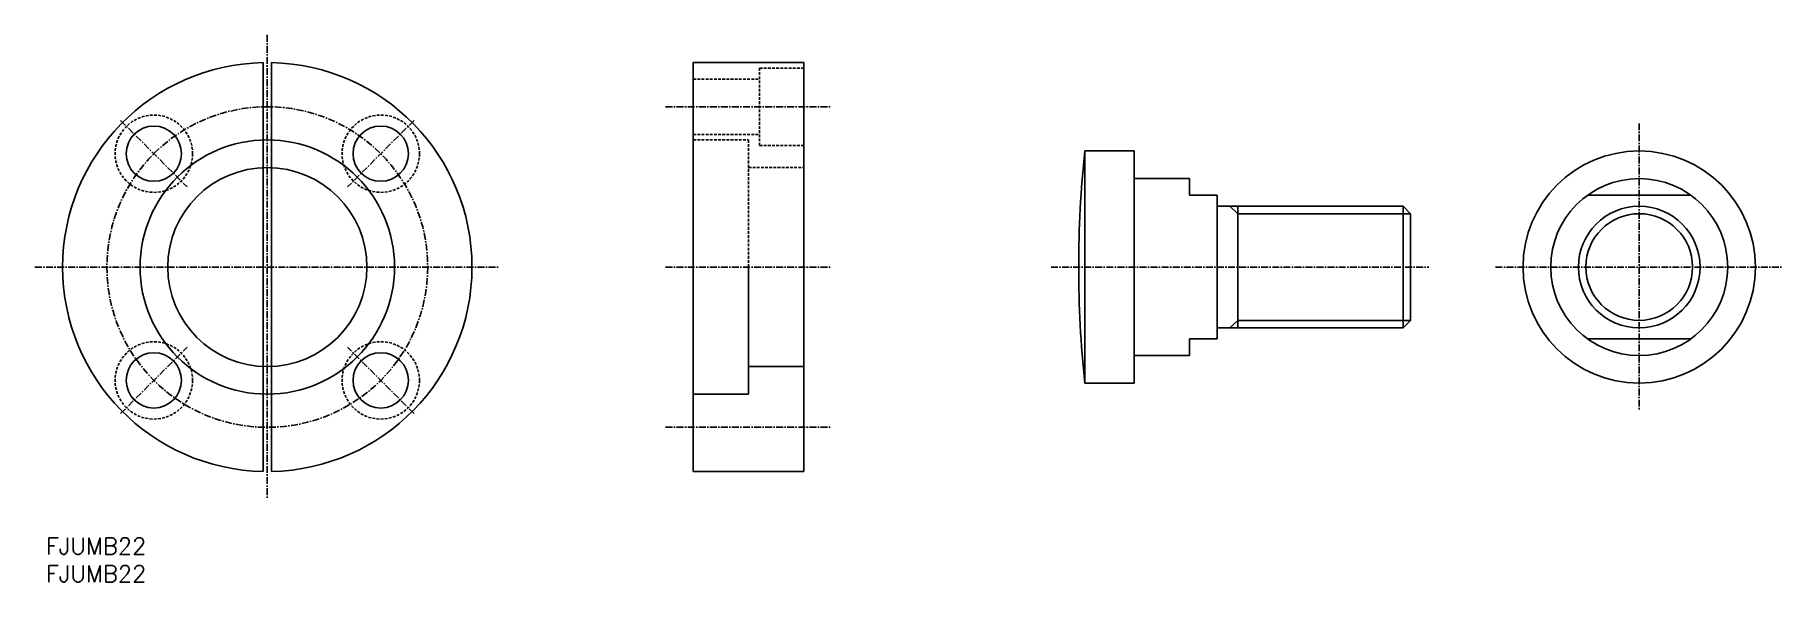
# Model space of a CAD drawing. Extents: x -2 to 314, y 0 to 99.
import ezdxf

# ---------------------------------------------------------------- set-up
doc = ezdxf.new("R2010")
doc.units = 0
doc.linetypes.add('CENTER', pattern=[2, 1.25, -0.25, 0.25, -0.25])
doc.linetypes.add('DASHED', pattern=[0.75, 0.5, -0.25])
doc.layers.get('0').update_dxf_attribs({"linetype": 'CONTINUOUS'})
doc.layers.add('CENTER', color=1, linetype='CENTER')
doc.styles.get("Standard").update_dxf_attribs({"font": 'txt.shx'})

# ---------------------------------------------------------------- blocks, each defined once
blk = doc.blocks.new('*U17')
at = {"color": 7, "linetype": 'CONTINUOUS'}
blk.add_text('FJUMB22', height=3, dxfattribs=at).set_placement((0, 0))
blk = doc.blocks.new('*U18')
at = {"color": 7, "linetype": 'CONTINUOUS'}
blk.add_text('FJUMB22', height=3, dxfattribs=at).set_placement((0, 5))

msp = doc.modelspace()

# ---------------------------------------------------------------- linework, layer by layer
at = {"color": 7, "linetype": 'CONTINUOUS'}
for p, q in [((39.25, 93.99), (39.25, 20.01)), ((40.75, 93.99), (40.75, 20.01)), ((117, 94), (117, 20)), ((117, 94), (137, 94)), ((137, 94), (137, 20)), ((187.78, 78), (187.78, 36)), ((187.78, 78), (196.68, 78)), ((196.68, 36), (196.68, 78)), ((196.68, 73), (206.68, 73)), ((206.68, 73), (206.68, 70)), ((206.68, 70), (211.68, 70)), ((211.68, 70), (211.68, 44)), ((278.67, 70), (297.33, 70)), ((211.68, 68), (245.32, 68)), ((245.32, 68), (245.32, 46)), ((246.68, 66.65), (245.32, 68)), ((246.68, 66.65), (246.68, 47.35)), ((127, 34), (127, 57)), ((211.68, 46), (245.32, 46)), ((246.68, 47.35), (245.32, 46)), ((206.68, 44), (211.68, 44)), ((206.68, 44), (206.68, 41)), ((278.67, 44), (297.33, 44)), ((137, 39), (127, 39)), ((196.68, 41), (206.68, 41)), ((196.68, 36), (196.68, 41)), ((187.78, 36), (196.68, 36)), ((127, 34), (117, 34)), ((137, 20), (117, 20))]:
    msp.add_line(p, q, dxfattribs=at)
at = {"color": 3, "linetype": 'DASHED'}
for p, q in [((129, 93), (129, 79)), ((129, 93), (137, 93)), ((117, 91), (129, 91)), ((117, 81), (129, 81)), ((117, 80), (127, 80)), ((127, 57), (127, 80)), ((129, 79), (137, 79)), ((127, 75), (137, 75))]:
    msp.add_line(p, q, dxfattribs=at)
at = {"color": 3}
for p, q in [((215.43, 66.65), (213.97, 68)), ((215.43, 68), (215.43, 46)), ((215.43, 66.65), (246.68, 66.65)), ((215.43, 47.35), (213.97, 46)), ((215.43, 47.35), (246.68, 47.35))]:
    msp.add_line(p, q, dxfattribs=at)
at = {"color": 3, "linetype": 'DASHED'}
for centre in [(19.49, 77.51), (60.51, 77.51), (19.49, 36.49), (60.51, 36.49)]:
    msp.add_circle(centre, 7, dxfattribs=at)
at = {"color": 7, "linetype": 'CONTINUOUS'}
for centre, radius in [((19.49, 77.51), 5), ((60.51, 77.51), 5), ((40, 57), 23), ((288, 57), 21), ((40, 57), 18), ((288, 57), 16), ((288, 57), 9.65), ((19.49, 36.49), 5), ((60.51, 36.49), 5)]:
    msp.add_circle(centre, radius, dxfattribs=at)
at = {"color": 3, "linetype": 'CONTINUOUS'}
msp.add_circle((288, 57), 11, dxfattribs=at)
at = {"color": 7, "linetype": 'CONTINUOUS'}
for centre, radius, start, end in [((40, 57), 37, 91.1615, 268.8385), ((40, 57), 37, 271.1615, 88.8385), ((386.68, 57), 200, 173.9728, 186.0272)]:
    msp.add_arc(centre, radius, start, end, dxfattribs=at)
at = {"layer": 'CENTER', "color": 1, "linetype": 'CENTER'}
for p, q in [((40, 99), (40, 15)), ((112, 86), (142, 86)), ((13.48, 83.52), (25.5, 71.5)), ((66.52, 83.52), (54.5, 71.5)), ((288, 83), (288, 31)), ((-2, 57), (82, 57)), ((112, 57), (142, 57)), ((181.68, 57), (249.99, 57)), ((262, 57), (314, 57)), ((13.48, 30.48), (25.5, 42.5)), ((66.52, 30.48), (54.5, 42.5)), ((112, 28), (142, 28))]:
    msp.add_line(p, q, dxfattribs=at)
msp.add_circle((40, 57), 29, dxfattribs=at)

# ---------------------------------------------------------------- block references
at = {"color": 7, "linetype": 'CONTINUOUS'}
for name in ['*U18', '*U17']:
    msp.add_blockref(name, (0, 0), dxfattribs=at)

doc.saveas('drawing.dxf')
